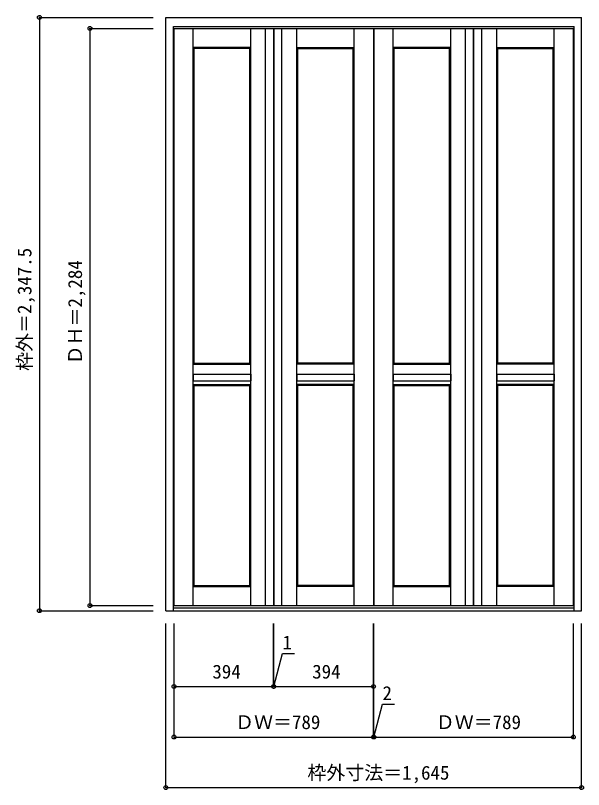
# Model space of a CAD drawing. Units: millimetres, scale not verified. Extents: x -1310 to 937, y -1489 to 1573.
import ezdxf
from ezdxf.enums import TextEntityAlignment as Align

# ---------------------------------------------------------------- set-up
doc = ezdxf.new("R2010")
doc.units = ezdxf.units.MM
doc.header["$LTSCALE"] = 30
doc.header["$PDMODE"] = 32
doc.header["$PDSIZE"] = 15
doc.layers.add('0-0', color=7, linetype='Continuous')
doc.layers.add('0-1_寸法', color=7, linetype='Continuous')
doc.styles.add('ＭＳ ゴシック', font='')
doc.styles.get('ＭＳ ゴシック').set_extended_font_data('MS Gothic')

msp = doc.modelspace()

# ---------------------------------------------------------------- linework, layer by layer
at = {"layer": '0-0', "color": 3}
for p, q in [((-715.82, -781.62), (-715.82, 1565.88)), ((-715.82, 1565.88), (929.18, 1565.88)), ((-685.82, -781.62), (-685.82, 1529.88)), ((-685.82, 1529.88), (899.18, 1529.88)), ((-683.32, -761.62), (-683.32, 1522.38)), ((107.68, 1522.38), (501.68, 1522.38)), ((501.68, -761.62), (501.68, 1522.38)), ((502.68, -761.62), (502.68, 1522.38)), ((502.68, 1522.38), (896.68, 1522.38)), ((896.68, -761.62), (896.68, 1522.38)), ((899.18, -781.62), (899.18, 1529.88)), ((-603.32, 197.38), (-603.32, 1442.38)), ((-383.82, 1442.38), (-603.32, 1442.38)), ((-383.82, 197.38), (-383.82, 1442.38)), ((-193.82, 197.38), (-193.82, 1442.38)), ((-193.82, 1442.38), (25.68, 1442.38)), ((25.68, 197.38), (25.68, 1442.38)), ((187.68, 197.38), (187.68, 1442.38)), ((407.18, 1442.38), (187.68, 1442.38)), ((407.18, 197.38), (407.18, 1442.38)), ((597.18, 197.38), (597.18, 1442.38)), ((597.18, 1442.38), (816.68, 1442.38)), ((816.68, 197.38), (816.68, 1442.38)), ((-603.32, 197.38), (-383.82, 197.38)), ((25.68, 197.38), (-193.82, 197.38)), ((187.68, 197.38), (407.18, 197.38)), ((816.68, 197.38), (597.18, 197.38)), ((-607.32, 154.38), (-379.82, 154.38)), ((-197.82, 154.38), (29.68, 154.38)), ((183.68, 154.38), (411.18, 154.38)), ((593.18, 154.38), (820.68, 154.38)), ((-607.32, 128.38), (-379.82, 128.38)), ((-197.82, 128.38), (29.68, 128.38)), ((183.68, 128.38), (411.18, 128.38)), ((593.18, 128.38), (820.68, 128.38)), ((-603.32, -681.62), (-603.32, 109.38)), ((-603.32, 109.38), (-383.82, 109.38)), ((-383.82, -681.62), (-383.82, 109.38)), ((25.68, 109.38), (-193.82, 109.38)), ((25.68, -681.62), (25.68, 109.38)), ((187.68, -681.62), (187.68, 109.38)), ((187.68, 109.38), (407.18, 109.38)), ((407.18, -681.62), (407.18, 109.38)), ((597.18, -681.62), (597.18, 109.38)), ((816.68, 109.38), (597.18, 109.38)), ((816.68, -681.62), (816.68, 109.38)), ((-603.32, -681.62), (-383.82, -681.62)), ((187.68, -681.62), (407.18, -681.62)), ((816.68, -681.62), (597.18, -681.62)), ((-683.32, -761.62), (-289.32, -761.62)), ((502.68, -761.62), (896.68, -761.62)), ((-685.82, -769.62), (899.18, -769.62))]:
    msp.add_line(p, q, dxfattribs=at)
at = {"layer": '0-0'}
for p, q in [((-607.32, -761.62), (-607.32, 1522.38)), ((-379.82, -761.62), (-379.82, 1522.38)), ((-320.82, -761.62), (-320.82, 1522.38)), ((-256.82, -761.62), (-256.82, 1522.38)), ((-197.82, -761.62), (-197.82, 1522.38)), ((29.68, -761.62), (29.68, 1522.38)), ((183.68, -761.62), (183.68, 1522.38)), ((411.18, -761.62), (411.18, 1522.38)), ((470.18, -761.62), (470.18, 1522.38)), ((534.18, -761.62), (534.18, 1522.38)), ((593.18, -761.62), (593.18, 1522.38)), ((820.68, -761.62), (820.68, 1522.38)), ((-607.32, 1446.38), (-603.32, 1442.38)), ((-379.82, 1446.38), (-607.32, 1446.38)), ((-379.82, 1446.38), (-383.82, 1442.38)), ((-197.82, 1446.38), (-193.82, 1442.38)), ((-197.82, 1446.38), (29.68, 1446.38)), ((29.68, 1446.38), (25.68, 1442.38)), ((183.68, 1446.38), (187.68, 1442.38)), ((411.18, 1446.38), (183.68, 1446.38)), ((411.18, 1446.38), (407.18, 1442.38)), ((593.18, 1446.38), (597.18, 1442.38)), ((593.18, 1446.38), (820.68, 1446.38)), ((820.68, 1446.38), (816.68, 1442.38)), ((-607.32, 193.38), (-603.32, 197.38)), ((-607.32, 193.38), (-379.82, 193.38)), ((-383.82, 197.38), (-379.82, 193.38)), ((-193.82, 197.38), (-197.82, 193.38)), ((29.68, 193.38), (-197.82, 193.38)), ((29.68, 193.38), (25.68, 197.38)), ((183.68, 193.38), (187.68, 197.38)), ((183.68, 193.38), (411.18, 193.38)), ((407.18, 197.38), (411.18, 193.38)), ((597.18, 197.38), (593.18, 193.38)), ((820.68, 193.38), (593.18, 193.38)), ((820.68, 193.38), (816.68, 197.38)), ((-607.32, 154.38), (-607.32, 128.38)), ((-379.82, 154.38), (-379.82, 128.38)), ((-197.82, 154.38), (-197.82, 128.38)), ((29.68, 154.38), (29.68, 128.38)), ((183.68, 154.38), (183.68, 128.38)), ((411.18, 154.38), (411.18, 128.38)), ((593.18, 154.38), (593.18, 128.38)), ((820.68, 154.38), (820.68, 128.38)), ((-607.32, 113.38), (-603.32, 109.38)), ((-607.32, 113.38), (-379.82, 113.38)), ((-379.82, 113.38), (-383.82, 109.38)), ((-197.82, 113.38), (-193.82, 109.38)), ((29.68, 113.38), (-197.82, 113.38)), ((29.68, 113.38), (25.68, 109.38)), ((183.68, 113.38), (187.68, 109.38)), ((183.68, 113.38), (411.18, 113.38)), ((411.18, 113.38), (407.18, 109.38)), ((593.18, 113.38), (597.18, 109.38)), ((820.68, 113.38), (593.18, 113.38)), ((820.68, 113.38), (816.68, 109.38)), ((-607.32, -685.62), (-603.32, -681.62)), ((-607.32, -685.62), (-379.82, -685.62)), ((-383.82, -681.62), (-379.82, -685.62)), ((-193.82, -681.62), (-197.82, -685.62)), ((29.68, -685.62), (-197.82, -685.62)), ((29.68, -685.62), (25.68, -681.62)), ((183.68, -685.62), (187.68, -681.62)), ((183.68, -685.62), (411.18, -685.62)), ((407.18, -681.62), (411.18, -685.62)), ((597.18, -681.62), (593.18, -685.62)), ((820.68, -685.62), (593.18, -685.62)), ((820.68, -685.62), (816.68, -681.62))]:
    msp.add_line(p, q, dxfattribs=at)
at = {"layer": '0-0', "color": 3}
for points in [[(-715.82, -781.62), (929.18, -781.62), (929.18, 1565.88)], [(-683.32, 1522.38), (-289.32, 1522.38), (-289.32, -761.62)], [(-288.32, 1522.38), (-288.32, -761.62), (105.68, -761.62)], [(-288.32, 1522.38), (105.68, 1522.38), (105.68, -761.62)], [(107.68, 1522.38), (107.68, -761.62), (501.68, -761.62)], [(25.68, -681.62), (-193.82, -681.62), (-193.82, 109.38)]]:
    msp.add_lwpolyline(points, dxfattribs=at)
at = {"layer": '0-1_寸法', "color": 4}
for p, q in [((-1215.82, 1565.88), (-1215.82, -781.62)), ((-1215.82, 1565.88), (-765.82, 1565.88)), ((-1015.82, 1522.38), (-765.82, 1522.38)), ((-1015.82, 1522.38), (-1015.82, -761.62)), ((-1015.82, -761.62), (-765.82, -761.62)), ((-1215.82, -781.62), (-765.82, -781.62)), ((-715.82, -1481.62), (-715.82, -831.62)), ((-683.32, -1281.62), (-683.32, -831.62)), ((105.68, -1281.62), (105.68, -831.62)), ((-288.32, -1081.62), (105.68, -1081.62)), ((-683.32, -1281.62), (105.68, -1281.62))]:
    msp.add_line(p, q, dxfattribs=at)
for points in [[(-715.82, -1481.62), (929.18, -1481.62), (929.18, -831.62)], [(-683.32, -1081.62), (-289.32, -1081.62), (-289.32, -831.62)], [(-289.32, -1081.62), (-288.32, -1081.62), (-288.32, -831.62)], [(105.68, -1281.62), (107.68, -1281.62), (107.68, -831.62)], [(107.68, -1281.62), (896.68, -1281.62), (896.68, -831.62)], [(-288.82, -1081.62), (-253.96, -951.52), (-206.09, -951.52)], [(106.68, -1281.62), (141.54, -1151.52), (189.41, -1151.52)]]:
    msp.add_lwpolyline(points, dxfattribs=at)
at = {"layer": '0-1_寸法'}
for p in [(-1215.82, 1565.88), (-1015.82, 1522.38), (-1015.82, -761.62), (-1215.82, -781.62), (-683.32, -1081.62), (-289.32, -1081.62), (-288.32, -1081.62), (105.68, -1081.62), (-683.32, -1281.62), (105.68, -1281.62), (107.68, -1281.62), (896.68, -1281.62), (-715.82, -1481.62), (929.18, -1481.62)]:
    msp.add_point(p, dxfattribs=at)

# ---------------------------------------------------------------- texts
at = {"layer": '0-1_寸法', "style": 'ＭＳ ゴシック'}
for s, p in [('枠外＝2,347.5', (-1230.82, 167.13)), ('ＤＨ＝2,284', (-1030.82, 192.88))]:
    msp.add_text(s, height=54.99, rotation=90, dxfattribs=at).set_placement(p, align=Align.BOTTOM_LEFT)
for s, p in [('1', (-253.96, -951.52)), ('394', (-531.57, -1066.62)), ('394', (-136.57, -1066.62)), ('2', (141.54, -1151.52)), ('ＤＷ＝789', (-441.57, -1266.62)), ('ＤＷ＝789', (352.18, -1266.62)), ('枠外寸法＝1,645', (-155.82, -1466.62))]:
    msp.add_text(s, height=54.99, dxfattribs=at).set_placement(p, align=Align.BOTTOM_LEFT)

doc.saveas('drawing.dxf')
